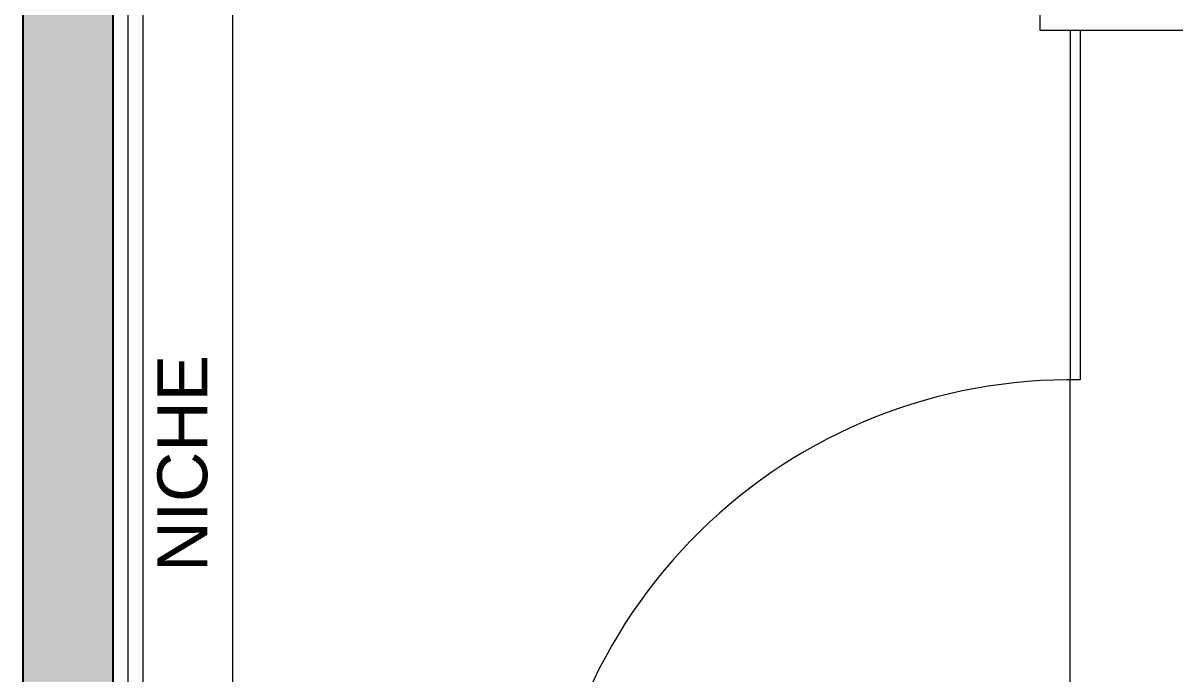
# Model space of a CAD drawing. Header units: inches. Extents: x 211391 to 214260, y -106888 to -102532.
# Drawn here: x 213399.9 to 213457.6, y -103968.3 to -103935.7 of the extents above; entities that cross this region are included whole.
import ezdxf

# ---------------------------------------------------------------- set-up
doc = ezdxf.new("R2010")
doc.units = ezdxf.units.IN
doc.header["$MEASUREMENT"] = 0
for name, color, linetype, lineweight in [('DROP', 1, 'Continuous', 5), ('GLASS', 4, 'Continuous', 18), ('HATCH', 251, 'Continuous', 13), ('STONE', 1, 'Continuous', 18), ('TEXT', 3, 'Continuous', 9), ('WALL', 5, 'Continuous', 25)]:
    doc.layers.add(name, color=color, linetype=linetype, lineweight=lineweight)
doc.styles.add('style5', font='arial.ttf', dxfattribs={"height": 9})

msp = doc.modelspace()

# ---------------------------------------------------------------- hatches: boundary and pattern name
at = {"layer": 'HATCH', "ltscale": 15}
h = msp.add_hatch(color=256, dxfattribs=at)
h.dxf.hatch_style = 1
h.paths.add_polyline_path([(213456.138, -104009.541), (213456.138, -104005.041), (213408.888, -104005.041), (213408.888, -103995.798), (213404.388, -103995.798), (213404.388, -103921.41), (213408.888, -103921.41), (213408.888, -103912.041), (213399.888, -103912.041), (213399.888, -104107.041), (213408.888, -104107.041), (213408.888, -104009.541)])

# ---------------------------------------------------------------- linework, layer by layer
at = {"layer": 'DROP', "ltscale": 20}
msp.add_line((213452.388, -103980.039), (213452.393, -103953.534), dxfattribs=at)
at = {"layer": 'GLASS', "ltscale": 20}
for p, q in [((213452.388, -103936.041), (213452.388, -103953.534)), ((213452.888, -103936.041), (213452.888, -103953.539))]:
    msp.add_line(p, q, dxfattribs=at)
at = {"layer": 'GLASS', "ltscale": 10}
msp.add_arc((213452.393, -103980.039), 26.505, 88.92908, 180, dxfattribs=at)
at = {"layer": 'STONE'}
for p, q in [((213405.138, -103922.16), (213405.138, -103995.048)), ((213405.888, -103922.91), (213405.888, -103994.298)), ((213410.388, -103922.91), (213410.388, -103994.298))]:
    msp.add_line(p, q, dxfattribs=at)
msp.add_lwpolyline([(213461.389, -103909.042), (213461.389, -103910.542), (213458.389, -103910.542), (213458.389, -103936.041), (213450.889, -103936.041), (213450.889, -103910.541), (213410.388, -103910.541)], dxfattribs=at)
at = {"layer": 'WALL', "ltscale": 20}
msp.add_line((213399.888, -104107.041), (213399.888, -103912.041), dxfattribs=at)
at = {"layer": 'WALL', "ltscale": 25}
msp.add_line((213404.388, -103921.41), (213404.388, -103995.798), dxfattribs=at)

# ---------------------------------------------------------------- texts
at = {"layer": 'TEXT', "insert": (213406.625, -103957.717), "char_height": 2.5, "width": 19.60533, "attachment_point": 2, "rotation": 90, "style": 'style5'}
msp.add_mtext('\\A1;NICHE', dxfattribs=at)

doc.saveas('drawing.dxf')
